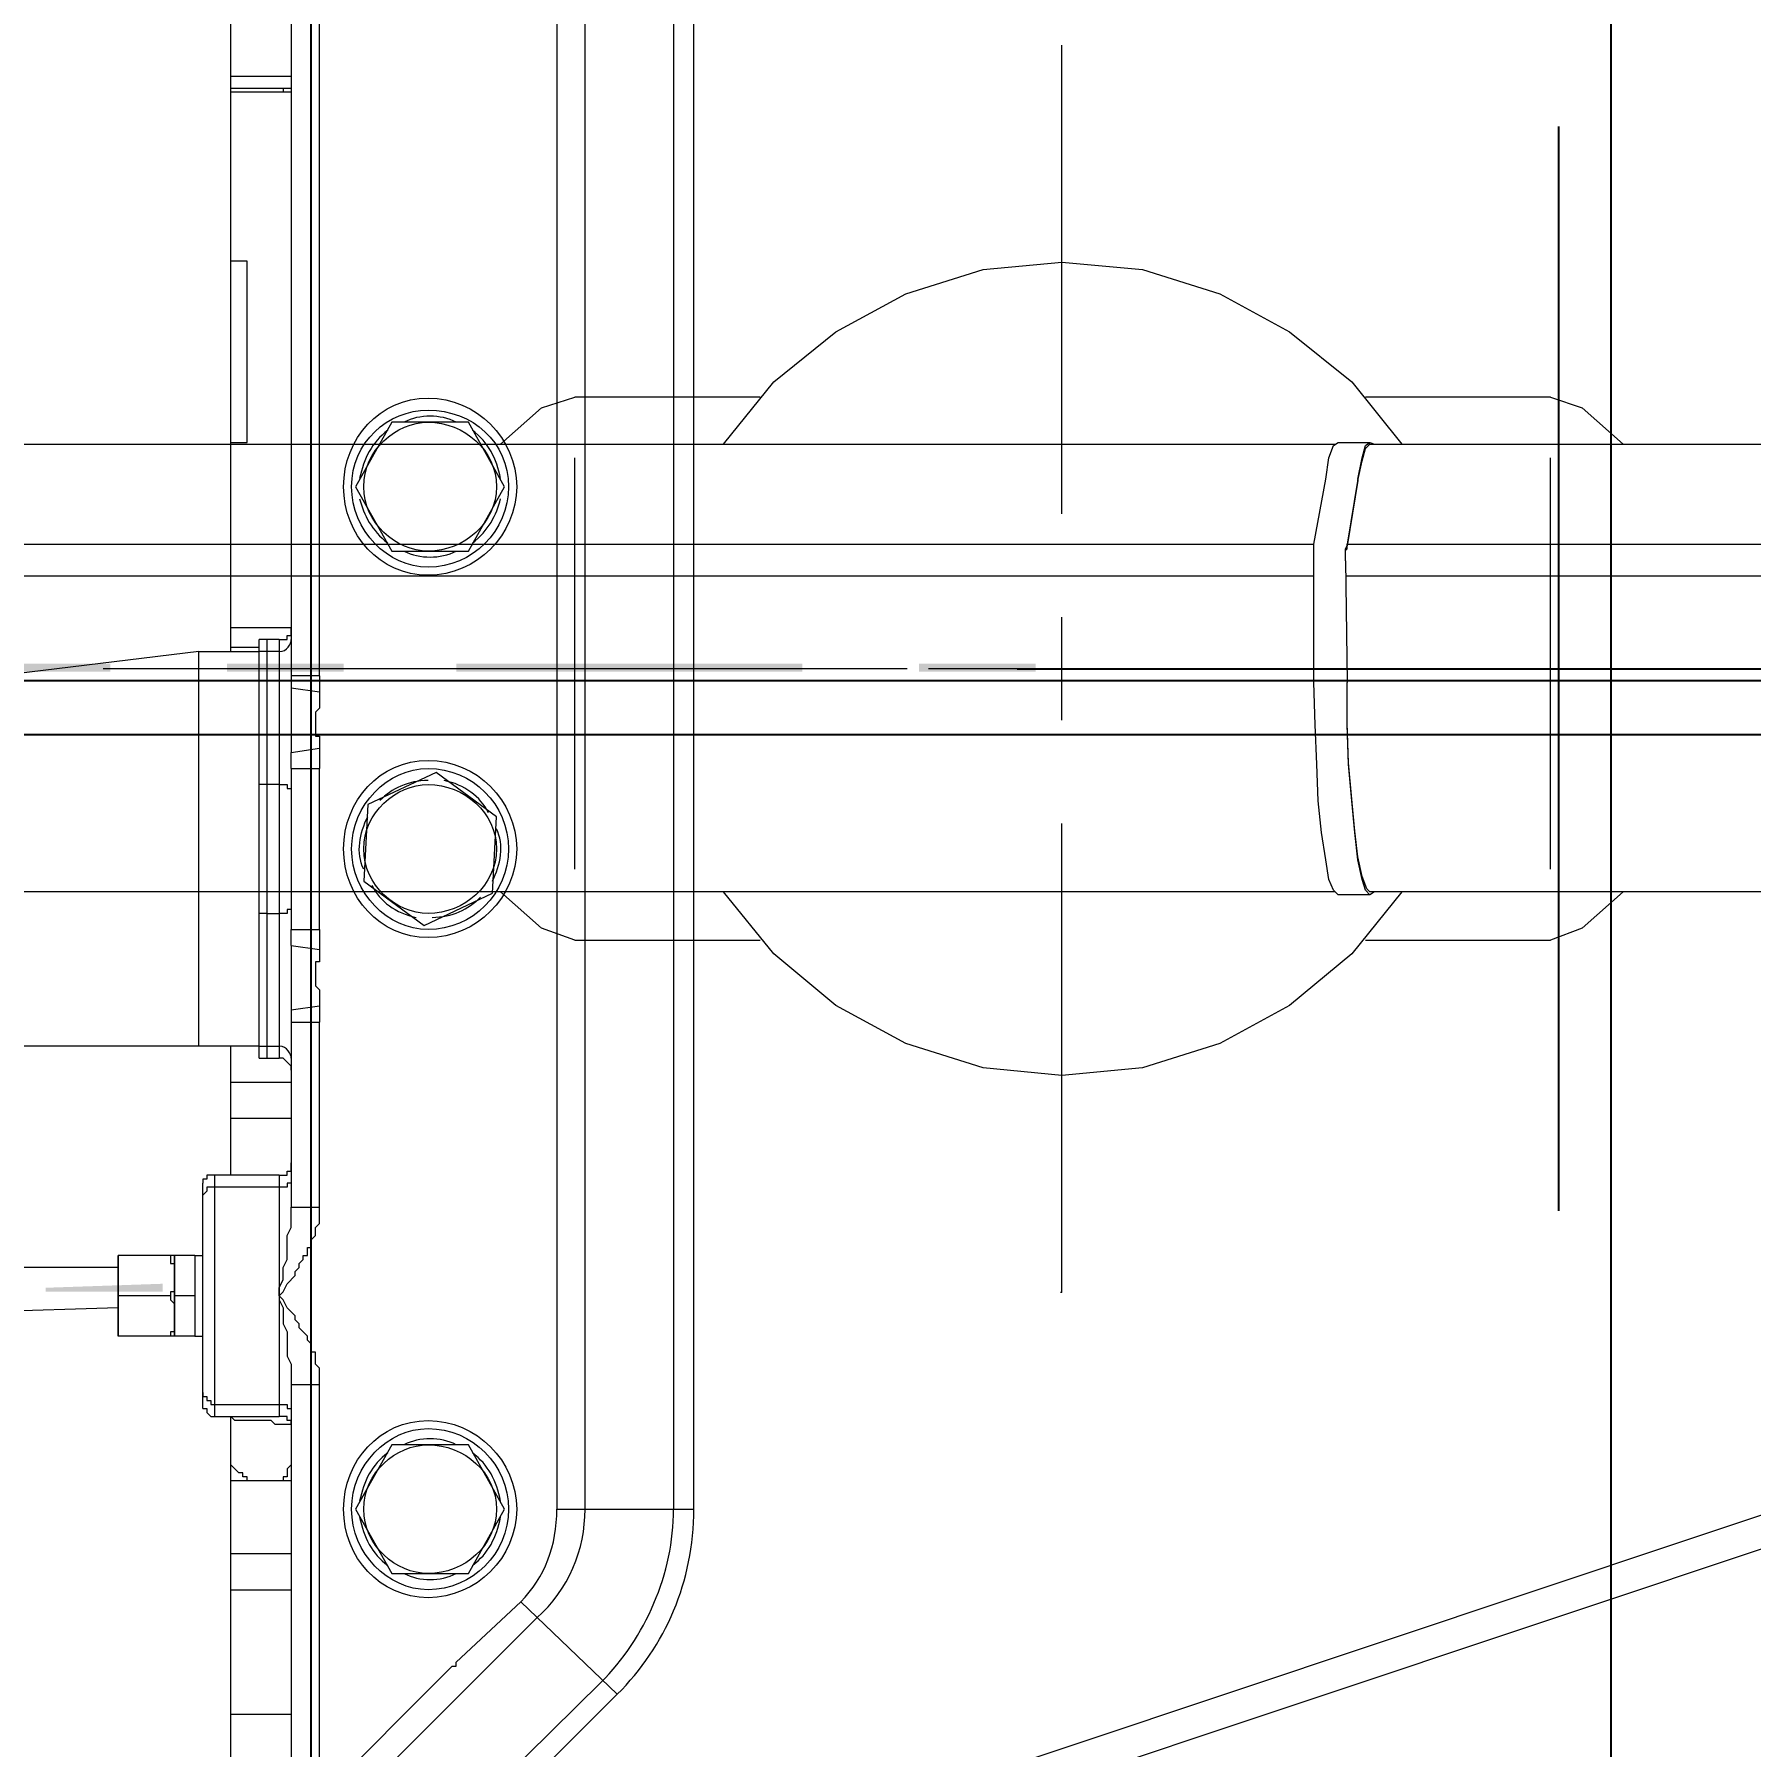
# Model space of a CAD drawing. Header units: millimetres. Extents: x 25083 to 52777, y 24772 to 45779.
# Drawn here: x 38773.1 to 38931.5, y 33607.9 to 33765.8 of the extents above; entities that cross this region are included whole.
import ezdxf

# ---------------------------------------------------------------- set-up
doc = ezdxf.new("R2010")
doc.units = ezdxf.units.MM
doc.layers.add('小车', color=7, linetype='Continuous')
doc.styles.get("Standard").update_dxf_attribs({"font": ''})
doc.styles.get('Standard').set_extended_font_data('SimSun')
doc.dimstyles.new('15', dxfattribs={"dimtxt": 15, "dimasz": 10, "dimexe": 2, "dimexo": 1, "dimgap": 1, "dimtad": 1, "dimdsep": 46, "dimtxsty": 'Standard', "dimcen": 2.5, "dimadec": 0, "dimazin": 0, "dimtfac": 1, "dimtmove": 2, "dimatfit": 3, "dimfxl": 1, "dimtolj": 1, "dimarcsym": 0})
doc.dimstyles.new('ISO-25', dxfattribs={"dimtxt": 2.5, "dimasz": 2.5, "dimexe": 1.25, "dimexo": 0.625, "dimtad": 1, "dimtxsty": 'Standard', "dimcen": 2.5, "dimadec": 0, "dimazin": 0, "dimtfac": 1, "dimtmove": 0, "dimatfit": 3, "dimfxl": 1, "dimarcsym": 0})

# ---------------------------------------------------------------- blocks, each defined once
blk = doc.blocks.new('*D925')
at = {"color": 0, "lineweight": -2}
for p, q in [((29677.86, 34881.66), (29677.86, 32448.29)), ((40733.02, 34757.65), (40733.02, 32448.29)), ((29680.36, 32449.54), (40730.52, 32449.54))]:
    blk.add_line(p, q, dxfattribs=at)
at = {"color": 0}
for points in [[(29680.36, 32449.96), (29680.36, 32449.13), (29677.86, 32449.54)], [(40730.52, 32449.13), (40730.52, 32449.96), (40733.02, 32449.54)]]:
    blk.add_solid(points, dxfattribs=at)
at = {"layer": 'DEFPOINTS', "color": 0}
for p in [(29677.86, 34882.29), (40733.02, 34758.27), (40733.02, 32449.54)]:
    blk.add_point(p, dxfattribs=at)
at = {"color": 0, "insert": (35205.44, 32451.63), "char_height": 2.5, "attachment_point": 5}
blk.add_mtext('11055,15', dxfattribs=at)
blk = doc.blocks.new('zw$D2F4')
h = blk.add_hatch(color=7)
edge = h.paths.add_edge_path(flags=0)
edge.add_spline(control_points=[(528.44, 625.37), (528.44, 625.37), (528.44, 636.14), (528.44, 636.14), (528.44, 636.14), (527.7, 636.14), (527.7, 636.14), (527.7, 636.14), (527.7, 625.37), (527.7, 625.37), (527.7, 625.37), (528.44, 625.37), (528.44, 625.37), (528.44, 625.37), (528.44, 625.37), (528.44, 625.37)], knot_values=[0, 0, 0, 0, 1, 1, 1, 2, 2, 2, 3, 3, 3, 4, 4, 4, 5, 5, 5, 5], degree=3, periodic=0)
edge = h.paths.add_edge_path(flags=0)
edge.add_spline(control_points=[(528.44, 646.91), (528.44, 646.91), (528.44, 678.84), (528.44, 678.84), (528.44, 678.84), (527.7, 678.84), (527.7, 678.84), (527.7, 678.84), (527.7, 646.91), (527.7, 646.91), (527.7, 646.91), (528.44, 646.91), (528.44, 646.91), (528.44, 646.91), (528.44, 646.91), (528.44, 646.91)], knot_values=[0, 0, 0, 0, 1, 1, 1, 2, 2, 2, 3, 3, 3, 4, 4, 4, 5, 5, 5, 5], degree=3, periodic=0)
edge = h.paths.add_edge_path(flags=0)
edge.add_spline(control_points=[(528.44, 689.24), (528.44, 689.24), (528.44, 700.01), (528.44, 700.01), (528.44, 700.01), (527.7, 700.01), (527.7, 700.01), (527.7, 700.01), (527.7, 689.24), (527.7, 689.24), (527.7, 689.24), (528.44, 689.24), (528.44, 689.24), (528.44, 689.24), (528.44, 689.24), (528.44, 689.24)], knot_values=[0, 0, 0, 0, 1, 1, 1, 2, 2, 2, 3, 3, 3, 4, 4, 4, 5, 5, 5, 5], degree=3, periodic=0)
edge = h.paths.add_edge_path(flags=0)
edge.add_spline(control_points=[(528.44, 710.78), (528.44, 710.78), (528.44, 742.72), (528.44, 742.72), (528.44, 742.72), (527.7, 742.72), (527.7, 742.72), (527.7, 742.72), (527.7, 710.78), (527.7, 710.78), (527.7, 710.78), (528.44, 710.78), (528.44, 710.78), (528.44, 710.78), (528.44, 710.78), (528.44, 710.78)], knot_values=[0, 0, 0, 0, 1, 1, 1, 2, 2, 2, 3, 3, 3, 4, 4, 4, 5, 5, 5, 5], degree=3, periodic=0)
h = blk.add_hatch(color=7)
h.dxf.hatch_style = 2
h.paths.add_polyline_path([(471.25, 705.95), (470.88, 716.72), (470.51, 716.72), (470.51, 705.95)])
for p, q in [((527.99, 627.09), (527.99, 527.09)), ((477.99, 577.09), (577.99, 577.09))]:
    blk.add_line(p, q)
at = {"color": 7, "lineweight": 5}
for points in [[(529.56, 702.61), (519.53, 785.05)], [(493.16, 697.04), (493.16, 755.72)], [(472.74, 710.04), (472.74, 722.29)], [(469.03, 710.04), (468.66, 721.92)], [(466.43, 702.98), (466.43, 710.04)], [(473.85, 710.04), (466.43, 710.04)], [(466.43, 710.04), (468.28, 710.04)], [(468.28, 710.04), (470.14, 710.04)], [(470.14, 705.21), (470.14, 710.04)], [(470.14, 710.04), (472, 710.04)], [(472, 710.04), (473.85, 710.04)], [(473.85, 702.98), (473.85, 710.04)], [(468.28, 704.84), (466.8, 704.84), (466.8, 705.21), (466.43, 705.21)], [(466.43, 704.84), (473.85, 704.84)], [(468.28, 704.84), (466.43, 704.84)], [(470.14, 705.21), (469.77, 705.21), (469.4, 704.84), (468.28, 704.84)], [(470.14, 704.84), (468.28, 704.84)], [(472, 704.84), (470.51, 704.84), (470.51, 705.21), (470.14, 705.21)], [(470.14, 702.98), (470.14, 704.84)], [(472, 704.84), (470.14, 704.84)], [(473.85, 705.21), (473.11, 705.21), (473.11, 704.84), (472, 704.84)], [(473.85, 704.84), (472, 704.84)], [(459.74, 702.24), (459.74, 701.87), (459.37, 701.87), (459, 701.5), (459, 701.13)], [(459.74, 702.24), (480.54, 702.24)], [(461.23, 702.24), (460.86, 702.24), (460.86, 701.87), (460.49, 701.87), (460.49, 701.5), (460.11, 701.5), (460.11, 701.13)], [(473.85, 702.98), (466.43, 702.98)], [(468.28, 702.98), (466.43, 702.98)], [(466.43, 702.98), (466.43, 702.24)], [(470.14, 702.98), (468.28, 702.98)], [(472, 702.98), (470.14, 702.98)], [(473.85, 702.98), (472, 702.98)], [(473.85, 702.98), (473.85, 702.24)], [(480.17, 701.13), (480.17, 701.87), (479.8, 701.87), (479.42, 702.24)], [(481.28, 701.13), (481.28, 701.87), (480.91, 701.87), (480.91, 702.24), (480.54, 702.24)], [(493.16, 702.61), (529.56, 702.61)], [(529.56, 702.61), (529.56, 700.38)], [(459, 701.13), (459, 695.18)], [(459, 701.13), (481.28, 701.13)], [(460.11, 701.13), (460.11, 695.18)], [(480.17, 695.18), (480.17, 701.13)], [(481.28, 695.18), (481.28, 701.13)], [(529.56, 701.5), (529.56, 697.04)], [(108.81, 699.64), (459, 699.64)], [(431.52, 694.07), (431.52, 699.64)], [(443.03, 699.64), (443.03, 694.07)], [(446.37, 699.64), (446.37, 694.07)], [(453.06, 694.07), (453.06, 699.64)], [(453.06, 697.78), (453.06, 698.15), (453.43, 698.15), (453.43, 698.53), (453.8, 698.53), (453.8, 698.9), (454.54, 699.64)], [(458.26, 694.07), (458.26, 695.56), (458.63, 695.93), (458.63, 699.27), (459, 699.64)], [(481.28, 699.64), (493.16, 699.64)], [(486.48, 694.07), (486.48, 699.64)], [(489.82, 694.07), (489.82, 699.64)], [(529.56, 699.64), (948.82, 699.64)], [(529.93, 697.04), (529.93, 699.64)], [(531.79, 699.64), (531.79, 694.07)], [(548.87, 699.64), (548.87, 698.15)], [(565.21, 698.15), (565.58, 698.15), (565.58, 699.64)], [(581.18, 694.07), (581.18, 699.64)], [(581.18, 694.07), (581.18, 699.64)], [(581.55, 699.64), (581.55, 694.07)], [(582.66, 699.64), (582.66, 694.07)], [(492.05, 697.04), (530.67, 697.04)], [(492.05, 697.04), (492.05, 696.3)], [(505.42, 696.3), (505.42, 697.04)], [(517.3, 696.3), (517.3, 697.04)], [(530.67, 696.3), (530.67, 697.04)], [(548.87, 698.15), (565.21, 698.15)], [(492.05, 696.3), (492.05, 695.18)], [(492.05, 696.3), (530.67, 696.3)], [(493.16, 696.3), (493.16, 695.18)], [(505.42, 696.3), (505.42, 695.18)], [(517.3, 695.18), (517.3, 696.3)], [(529.56, 695.18), (529.56, 696.3)], [(530.67, 695.18), (530.67, 696.3)], [(461.97, 694.07), (166, 694.07)], [(454.54, 694.07), (454.17, 694.44), (453.43, 694.44), (453.43, 694.81), (453.06, 694.81)], [(458.26, 694.07), (458.63, 694.07), (458.63, 694.44), (459, 694.44), (459, 694.81), (459, 695.18)], [(481.28, 695.18), (459, 695.18)], [(460.11, 695.18), (460.11, 694.44), (459.74, 694.44), (459.74, 694.07), (459.37, 694.07)], [(461.97, 691.47), (463.46, 691.47), (463.83, 691.84), (464.94, 691.84), (464.94, 692.21), (465.68, 692.21), (466.06, 692.58), (466.43, 692.58), (467.17, 693.33), (467.54, 693.33), (467.91, 693.7), (468.28, 693.7), (468.66, 694.07), (469.03, 694.44), (469.77, 694.81), (470.14, 695.18)], [(470.14, 695.18), (469.77, 695.18), (469.03, 694.81), (467.54, 694.81), (466.8, 694.44), (464.57, 694.44), (463.83, 694.07), (461.97, 694.07)], [(461.97, 694.07), (461.97, 691.47)], [(470.14, 695.18), (470.51, 694.81), (471.25, 694.44), (472, 693.7), (472.37, 693.7), (472.74, 693.33), (473.11, 693.33), (473.48, 692.96), (473.85, 692.96), (473.85, 692.58), (474.6, 692.58), (474.6, 692.21), (475.34, 692.21), (475.71, 691.84), (476.45, 691.84), (476.82, 691.47), (477.57, 691.47), (477.94, 691.47), (478.31, 691.47)], [(470.14, 695.18), (470.88, 695.18), (471.63, 694.81), (472.74, 694.81), (473.48, 694.44), (475.71, 694.44), (476.45, 694.07), (478.31, 694.07)], [(478.31, 694.07), (478.31, 691.47)], [(495.39, 694.07), (478.31, 694.07)], [(481.28, 694.07), (480.54, 694.07), (480.54, 694.44), (480.17, 694.44), (480.17, 694.81), (480.17, 695.18)], [(481.28, 695.18), (481.28, 694.44), (481.65, 694.44), (481.65, 694.07), (482.02, 694.07), (482.4, 694.07)], [(490.94, 694.07), (491.31, 694.07), (492.05, 694.81), (492.05, 695.18)], [(530.67, 695.18), (492.05, 695.18)], [(495.39, 694.07), (495.39, 691.47)], [(496.51, 694.07), (495.39, 694.07)], [(496.51, 694.07), (496.88, 691.47)], [(499.85, 694.07), (496.51, 694.07)], [(502.45, 694.07), (499.85, 694.07)], [(502.45, 694.07), (502.08, 691.47)], [(502.45, 694.07), (503.93, 694.07)], [(503.93, 694.07), (503.93, 691.47)], [(518.79, 694.07), (503.93, 694.07)], [(506.16, 694.07), (505.79, 694.07), (505.79, 694.44), (505.42, 694.44), (505.42, 694.81), (505.42, 695.18)], [(517.3, 695.18), (517.3, 694.44), (516.93, 694.44), (516.93, 694.07), (516.56, 694.07)], [(518.79, 694.07), (518.79, 691.47)], [(518.79, 694.07), (520.27, 694.07)], [(520.27, 694.07), (520.65, 691.47)], [(522.87, 694.07), (520.27, 694.07)], [(526.22, 694.07), (522.87, 694.07)], [(526.22, 694.07), (525.84, 691.47)], [(527.33, 694.07), (526.22, 694.07)], [(527.33, 691.47), (527.33, 694.07)], [(890.15, 694.07), (527.33, 694.07)], [(530.67, 695.18), (530.67, 694.44), (531.04, 694.44), (531.04, 694.07), (531.41, 694.07)], [(581.55, 694.81), (581.18, 694.81)], [(407.38, 692.96), (434.49, 665.48)], [(418.89, 692.96), (440.43, 671.42)], [(433.38, 663.99), (405.9, 691.47)], [(423.72, 691.47), (435.98, 679.22)], [(423.72, 691.47), (461.97, 691.47)], [(478.31, 691.47), (495.39, 691.47)], [(496.88, 691.47), (495.39, 691.47)], [(502.08, 691.47), (500.96, 691.47), (500.96, 691.84), (498.74, 691.84), (498.36, 691.47), (496.88, 691.47)], [(503.93, 691.47), (502.08, 691.47)], [(503.93, 691.47), (518.79, 691.47)], [(520.65, 691.47), (518.79, 691.47)], [(525.84, 691.47), (524.36, 691.47), (523.99, 691.84), (521.76, 691.84), (521.76, 691.47), (520.65, 691.47)], [(527.33, 691.47), (525.84, 691.47)], [(527.33, 691.47), (632.42, 691.47)], [(450.46, 688.13), (444.52, 684.79)], [(456.4, 684.79), (450.46, 688.13)], [(508.39, 687.39), (504.31, 681.82)], [(515.45, 687.01), (508.39, 687.39)], [(544.78, 688.13), (538.84, 684.79)], [(550.73, 684.79), (544.78, 688.13)], [(518.42, 680.7), (515.45, 687.01)], [(444.52, 684.79), (444.52, 677.73)], [(456.4, 677.73), (456.4, 684.79)], [(538.84, 684.79), (538.84, 677.73)], [(550.73, 677.73), (550.73, 684.79)], [(504.31, 681.82), (507.28, 675.5)], [(514.33, 675.13), (518.42, 680.7)], [(436.35, 678.84), (441.92, 672.9)], [(444.52, 677.73), (450.46, 674.39)], [(450.46, 674.39), (456.4, 677.73)], [(538.84, 677.73), (544.78, 674.39)], [(544.78, 674.39), (550.73, 677.73)], [(507.28, 675.5), (514.33, 675.13)], [(441.92, 672.9), (433.38, 663.99)], [(605.69, 669.56), (450.46, 669.56)], [(450.46, 669.56), (450.46, 656.93)], [(450.46, 666.96), (605.69, 666.96)], [(605.69, 658.79), (450.46, 658.79)], [(450.46, 656.93), (605.69, 656.93)]]:
    blk.add_lwpolyline(points, dxfattribs=at)
at = {"color": 7, "lineweight": 0}
blk.add_lwpolyline([(529.56, 702.61), (529.56, 701.5)], dxfattribs=at)
at = {"color": 7, "lineweight": 5}
for points in [[(493.16, 697.04), (493.16, 696.67), (493.16, 696.3), (493.16, 696.3)], [(529.56, 696.3), (529.56, 696.3), (529.56, 696.67), (529.56, 697.04)], [(492.05, 694.07), (492.42, 694.07), (493.16, 694.44), (493.16, 695.18)], [(529.56, 695.18), (529.56, 694.44), (530.3, 694.07), (530.67, 694.07)], [(531.41, 694.07), (531.41, 694.07), (531.79, 694.07), (531.79, 694.07)], [(449.72, 687.76), (447.86, 687.39), (446.37, 686.64), (445.26, 685.16)], [(455.66, 685.16), (454.54, 686.64), (453.06, 687.39), (451.2, 687.76)], [(509.5, 687.39), (510.99, 688.13), (512.85, 687.76), (514.33, 687.01)], [(543.67, 687.76), (542.18, 687.39), (540.7, 686.64), (539.58, 685.16)], [(549.98, 685.16), (548.87, 686.64), (547.38, 687.39), (545.53, 687.76)], [(508.02, 686.64), (506.53, 685.9), (505.42, 684.41), (505.05, 682.56)], [(517.67, 681.44), (517.67, 683.3), (516.93, 684.79), (515.82, 685.9)], [(444.52, 683.67), (443.77, 682.19), (443.77, 680.33), (444.52, 678.84)], [(456.4, 678.84), (457.14, 680.33), (457.14, 682.19), (456.4, 683.67)], [(538.84, 683.67), (538.1, 682.19), (538.1, 680.33), (538.84, 678.84)], [(550.73, 678.84), (551.47, 680.33), (551.47, 682.19), (550.73, 683.67)], [(505.05, 681.07), (505.05, 679.22), (505.79, 677.73), (506.91, 676.62)], [(514.7, 675.87), (516.19, 676.62), (517.3, 678.1), (517.67, 679.96)], [(435.98, 679.22), (435.98, 678.84), (435.98, 678.84), (435.98, 678.84)], [(435.98, 678.84), (435.98, 678.84), (435.98, 678.84), (436.35, 678.84)], [(445.26, 677.36), (446.37, 675.87), (447.86, 675.13), (449.72, 674.76)], [(451.2, 674.76), (453.06, 675.13), (454.54, 675.87), (455.66, 677.36)], [(539.58, 677.36), (540.7, 675.87), (542.18, 675.13), (543.67, 674.76)], [(545.53, 674.76), (547.38, 675.13), (548.87, 675.87), (549.98, 677.36)], [(508.39, 675.5), (509.88, 674.76), (511.73, 674.39), (513.22, 675.13)], [(441.92, 672.9), (444.15, 670.67), (447.12, 669.56), (450.46, 669.56)], [(440.43, 671.42), (443.03, 668.45), (446.74, 666.96), (450.46, 666.96)], [(434.49, 665.48), (438.57, 661.39), (444.52, 658.79), (450.46, 658.79)], [(433.38, 663.99), (437.83, 659.53), (443.77, 656.93), (450.46, 656.93)]]:
    blk.add_open_spline(points, degree=3, dxfattribs=at)
for points in [[(450.46, 689.24), (446, 689.24), (442.29, 685.9), (442.29, 681.44), (442.29, 676.99), (446, 673.27), (450.46, 673.27), (454.91, 673.27), (458.63, 676.99), (458.63, 681.44), (458.63, 685.9), (454.91, 689.24), (450.46, 689.24)], [(511.36, 689.24), (506.91, 689.24), (503.19, 685.9), (503.19, 681.44), (503.19, 676.99), (506.91, 673.27), (511.36, 673.27), (515.82, 673.27), (519.53, 676.99), (519.53, 681.44), (519.53, 685.9), (515.82, 689.24), (511.36, 689.24)], [(544.78, 689.24), (540.33, 689.24), (536.61, 685.9), (536.61, 681.44), (536.61, 676.99), (540.33, 673.27), (544.78, 673.27), (549.24, 673.27), (552.95, 676.99), (552.95, 681.44), (552.95, 685.9), (549.24, 689.24), (544.78, 689.24)], [(450.46, 688.5), (446.37, 688.5), (443.03, 685.16), (443.03, 681.44), (443.03, 677.36), (446.37, 674.02), (450.46, 674.02), (454.54, 674.02), (457.89, 677.36), (457.89, 681.44), (457.89, 685.16), (454.54, 688.5), (450.46, 688.5)], [(450.46, 687.39), (447.12, 687.39), (444.52, 684.41), (444.52, 681.44), (444.52, 678.1), (447.12, 675.13), (450.46, 675.13), (453.8, 675.13), (456.4, 678.1), (456.4, 681.44), (456.4, 684.41), (453.8, 687.39), (450.46, 687.39)], [(511.36, 688.5), (507.28, 688.5), (503.93, 685.16), (503.93, 681.44), (503.93, 677.36), (507.28, 674.02), (511.36, 674.02), (515.45, 674.02), (518.79, 677.36), (518.79, 681.44), (518.79, 685.16), (515.45, 688.5), (511.36, 688.5)], [(511.36, 687.39), (508.02, 687.39), (505.42, 684.41), (505.42, 681.44), (505.42, 678.1), (508.02, 675.13), (511.36, 675.13), (514.7, 675.13), (517.3, 678.1), (517.3, 681.44), (517.3, 684.41), (514.7, 687.39), (511.36, 687.39)], [(544.78, 688.5), (540.7, 688.5), (537.36, 685.16), (537.36, 681.44), (537.36, 677.36), (540.7, 674.02), (544.78, 674.02), (548.87, 674.02), (551.84, 677.36), (551.84, 681.44), (551.84, 685.16), (548.87, 688.5), (544.78, 688.5)], [(544.78, 687.39), (541.44, 687.39), (538.84, 684.41), (538.84, 681.44), (538.84, 678.1), (541.44, 675.13), (544.78, 675.13), (548.13, 675.13), (550.73, 678.1), (550.73, 681.44), (550.73, 684.41), (548.13, 687.39), (544.78, 687.39)]]:
    blk.add_open_spline(points, degree=3, knots=[0, 0, 0, 0, 1, 1, 1, 2, 2, 2, 3, 3, 3, 4, 4, 4, 4], dxfattribs=at)
blk = doc.blocks.new('*D469')
at = {"layer": 'DEFPOINTS', "color": 0}
for p in [(36061.19, 116692.22), (36180.04, 116685.35), (36180.04, 116527.03)]:
    blk.add_point(p, dxfattribs=at)
at = {"layer": '小车', "color": 0, "linetype": 'Continuous', "lineweight": -2}
for p, q in [((36061.19, 116691.22), (36061.19, 116525.03)), ((36180.04, 116684.35), (36180.04, 116525.03)), ((36071.19, 116527.03), (36084.17, 116527.03)), ((36170.04, 116527.03), (36146.42, 116527.03))]:
    blk.add_line(p, q, dxfattribs=at)
at = {"layer": '小车', "color": 0}
for points in [[(36071.19, 116528.7), (36071.19, 116525.37), (36061.19, 116527.03)], [(36170.04, 116528.7), (36170.04, 116525.37), (36180.04, 116527.03)]]:
    blk.add_solid(points, dxfattribs=at)
at = {"layer": '小车', "color": 0, "insert": (36115.3, 116527.03), "char_height": 15, "attachment_point": 5}
blk.add_mtext('\\A1;118.85', dxfattribs=at)
blk = doc.blocks.new('*D470')
at = {"layer": 'DEFPOINTS', "color": 0}
for p in [(36180.04, 116639.33), (36197.54, 116639.33), (36197.54, 116438.26)]:
    blk.add_point(p, dxfattribs=at)
at = {"layer": '小车', "color": 0, "linetype": 'Continuous', "lineweight": -2}
for p, q in [((36180.04, 116638.33), (36180.04, 116436.26)), ((36197.54, 116638.33), (36197.54, 116436.26)), ((36170.04, 116438.26), (36160.04, 116438.26)), ((36180.04, 116438.26), (36197.54, 116438.26)), ((36207.54, 116438.26), (36217.54, 116438.26))]:
    blk.add_line(p, q, dxfattribs=at)
at = {"layer": '小车', "color": 0}
for points in [[(36170.04, 116439.93), (36170.04, 116436.59), (36180.04, 116438.26)], [(36207.54, 116439.93), (36207.54, 116436.59), (36197.54, 116438.26)]]:
    blk.add_solid(points, dxfattribs=at)
at = {"layer": '小车', "color": 0, "insert": (36193.65, 116438.26), "char_height": 15, "attachment_point": 5}
blk.add_mtext('\\A1;17.5', dxfattribs=at)
blk = doc.blocks.new('*D472')
at = {"layer": 'DEFPOINTS', "color": 0}
for p in [(36501.16, 116657.07), (36500.2, 116654.2), (36536.62, 116645.22)]:
    blk.add_point(p, dxfattribs=at)
at = {"layer": '小车', "color": 0, "linetype": 'Continuous', "lineweight": -2}
for p, q in [((36539.79, 116654.71), (36542.96, 116664.19)), ((36502.11, 116656.75), (36538.52, 116644.59)), ((36501.15, 116653.88), (36537.56, 116641.72)), ((36535.67, 116642.36), (36536.62, 116645.22)), ((36532.5, 116632.87), (36529.33, 116623.39))]:
    blk.add_line(p, q, dxfattribs=at)
at = {"layer": '小车', "color": 0}
for points in [[(36538.21, 116655.24), (36541.37, 116654.18), (36536.62, 116645.22)], [(36530.92, 116633.4), (36534.08, 116632.34), (36535.67, 116642.36)]]:
    blk.add_solid(points, dxfattribs=at)
at = {"layer": '小车', "color": 0, "insert": (36529.63, 116624.28), "char_height": 15, "attachment_point": 5, "rotation": 71.5322}
blk.add_mtext('\\A1;3.02', dxfattribs=at)
blk = doc.blocks.new('zw$AA32')
at = {"color": 6}
for points in [[(791.32, 227.5), (10738.68, 227.5)], [(10738.68, 222.5), (791.32, 222.5)]]:
    blk.add_lwpolyline(points, dxfattribs=at)
blk = doc.blocks.new('A$C1A4175F5')
at = {"layer": '小车', "color": 1, "lineweight": 0}
for points in [[(726.526, 517.247), (726.526, 560.502)], [(681.45, 484.49), (681.45, 522.426)], [(771.461, 484.49), (771.461, 522.426)], [(726.526, 498.209), (726.526, 507.728)], [(664.512, 502.968), (712.247, 502.968)], [(672.211, 502.968), (681.73, 502.968)], [(672.211, 502.968), (681.73, 502.968)], [(691.249, 502.968), (738.844, 502.968)], [(691.249, 502.968), (738.844, 502.968)], [(721.766, 502.968), (731.285, 502.968)], [(740.804, 502.968), (788.539, 502.968)], [(748.363, 502.968), (757.882, 502.968)], [(748.363, 502.968), (757.882, 502.968)], [(767.401, 502.968), (814.997, 502.968)], [(767.401, 502.968), (814.997, 502.968)], [(726.526, 445.434), (726.526, 488.69)]]:
    blk.add_lwpolyline(points, dxfattribs=at)
at = {"layer": '小车', "color": 7, "lineweight": 0}
for points in [[(757.742, 523.686), (753.123, 529.426), (747.384, 534.045), (740.944, 537.545), (733.805, 539.785), (726.526, 540.485), (719.106, 539.785), (711.967, 537.545), (705.528, 534.045), (699.788, 529.426), (695.169, 523.686)], [(681.45, 528.026), (678.511, 527.046)], [(681.45, 528.026), (698.529, 528.026)], [(754.383, 528.026), (771.461, 528.026)], [(774.541, 527.046), (771.461, 528.026)], [(678.511, 527.046), (674.731, 523.686)], [(778.32, 523.686), (774.541, 527.046)], [(698.109, 523.686), (577.021, 523.686)], [(698.109, 523.826), (697.689, 523.686)], [(699.228, 520.467), (698.809, 522.426), (698.529, 523.546), (698.109, 523.826)], [(701.048, 523.826), (698.109, 523.826)], [(699.228, 520.327), (698.809, 522.146), (698.529, 523.266), (698.109, 523.686)], [(702.168, 520.467), (701.888, 522.426), (701.468, 523.546), (701.048, 523.826)], [(822.276, 523.686), (701.328, 523.686)], [(699.228, 520.467), (700.208, 514.447)], [(699.228, 520.327), (700.208, 514.307)], [(703.288, 514.447), (702.168, 520.467)], [(700.208, 514.447), (578.981, 514.447)], [(700.348, 512.907), (700.348, 513.187), (700.348, 513.467), (700.348, 513.747), (700.348, 514.027), (700.208, 514.307), (700.208, 514.447)], [(700.348, 512.907), (700.348, 513.187), (700.348, 513.467), (700.348, 513.607), (700.348, 513.887), (700.208, 514.027), (700.208, 514.307)], [(703.288, 512.907), (703.288, 513.187), (703.288, 513.467), (703.288, 513.747), (703.288, 514.027), (703.288, 514.307), (703.288, 514.447)], [(824.516, 514.447), (703.288, 514.447)], [(700.348, 512.907), (700.208, 501.709)], [(700.348, 512.907), (700.208, 501.709)], [(703.288, 501.709), (703.288, 512.907)], [(578.981, 511.508), (700.348, 511.508)], [(703.288, 511.508), (824.656, 511.508)], [(428.216, 502.968), (867.071, 356.403)], [(698.109, 482.39), (698.389, 482.67), (698.809, 483.79), (699.228, 485.61), (699.508, 487.99), (699.788, 490.93), (700.068, 494.289), (700.208, 497.929), (700.208, 501.709)], [(698.109, 482.111), (698.529, 482.53), (698.809, 483.51), (699.228, 485.33), (699.508, 487.85), (699.788, 490.79), (700.068, 494.149), (700.208, 497.789), (700.208, 501.709)], [(701.048, 482.111), (701.468, 482.53), (701.888, 483.51), (702.168, 485.33), (702.588, 487.85), (702.868, 490.79), (703.008, 494.149), (703.148, 497.789), (703.288, 501.709)], [(428.216, 499.749), (866.231, 353.604)], [(577.021, 482.39), (698.109, 482.39)], [(674.731, 482.39), (678.511, 479.031)], [(695.169, 482.39), (699.788, 476.651), (705.528, 471.892), (711.967, 468.392), (719.106, 466.152), (726.526, 465.452), (733.805, 466.152), (740.944, 468.392), (747.384, 471.892), (753.123, 476.651), (757.742, 482.39)], [(697.689, 482.39), (698.109, 482.111)], [(698.109, 482.111), (701.048, 482.111)], [(701.328, 482.39), (822.276, 482.39)], [(774.541, 479.031), (778.32, 482.39)], [(678.511, 479.031), (681.45, 477.911)], [(771.461, 477.911), (774.541, 479.031)], [(698.529, 477.911), (681.45, 477.911)], [(771.461, 477.911), (754.383, 477.911)]]:
    blk.add_lwpolyline(points, dxfattribs=at)
at = {"layer": '小车', "color": 3, "lineweight": 0}
blk.add_lwpolyline([(726.526, 445.434), (726.666, 445.434)], dxfattribs=at)
at = {"layer": '小车'}
for base, p1, p2, picture, middle in [((212.358, 337.78), (93.511, 502.968), (212.358, 496.098), '*D469', (147.619, 337.78)), ((229.857, 249.006), (212.358, 450.073), (229.857, 450.073), '*D470', (225.974, 249.006))]:
    dim = blk.add_linear_dim(base=base, p1=p1, p2=p2, dimstyle='15', override={"dimfxl": 0.18}, dxfattribs=at)
    dim.commit()
    dim.dimension.update_dxf_attribs({"geometry": picture, "text_midpoint": middle, "dimtype": 128, "insert": (-35967.681, -116189.253)})
dim = blk.add_linear_dim(base=(568.944, 455.969), p1=(532.523, 464.947), p2=(533.48, 467.813), angle=71.53216, dimstyle='15', override={"dimfxl": 0.18}, dxfattribs=at)
dim.commit()
dim.dimension.update_dxf_attribs({"geometry": '*D472', "text_midpoint": (561.948, 435.023), "dimtype": 129, "insert": (-35967.681, -116189.253)})
blk = doc.blocks.new('zw$50CE')
blk.add_blockref('zw$D2F4', (22.01, 103.57))
at = {"layer": '小车', "ltscale": 10, "xscale": -1, "rotation": 270}
blk.add_blockref('A$C1A4175F5', (47.03, 0), dxfattribs=at)

msp = doc.modelspace()

# ---------------------------------------------------------------- linework, layer by layer
at = {"ltscale": 15}
for points in [[(38718.63, 33273.983), (38718.63, 34140.649), (38798.63, 34140.649), (38798.63, 33273.983)], [(38918.63, 33273.983), (38918.63, 34140.649), (38998.63, 34140.649), (38998.63, 33273.983)]]:
    msp.add_lwpolyline(points, close=True, dxfattribs=at)

# ---------------------------------------------------------------- block references
at = {"rotation": 90}
msp.add_blockref('zw$50CE', (39594.481, 33157.316), dxfattribs=at)
at = {"color": 1}
msp.add_blockref('zw$AA32', (29416.762, 33478.711), dxfattribs=at)

# ---------------------------------------------------------------- dimensions: what is measured, and where the dimension line sits
dim = msp.add_linear_dim(base=(40733.0166, 32449.5434), p1=(29677.8617, 34882.2868), p2=(40733.0166, 34758.2702), dimstyle='ISO-25')
dim.commit()
dim.dimension.update_dxf_attribs({"geometry": '*D925', "text_midpoint": (35205.4391, 32449.5434), "dimtype": 160})

doc.saveas('drawing.dxf')
